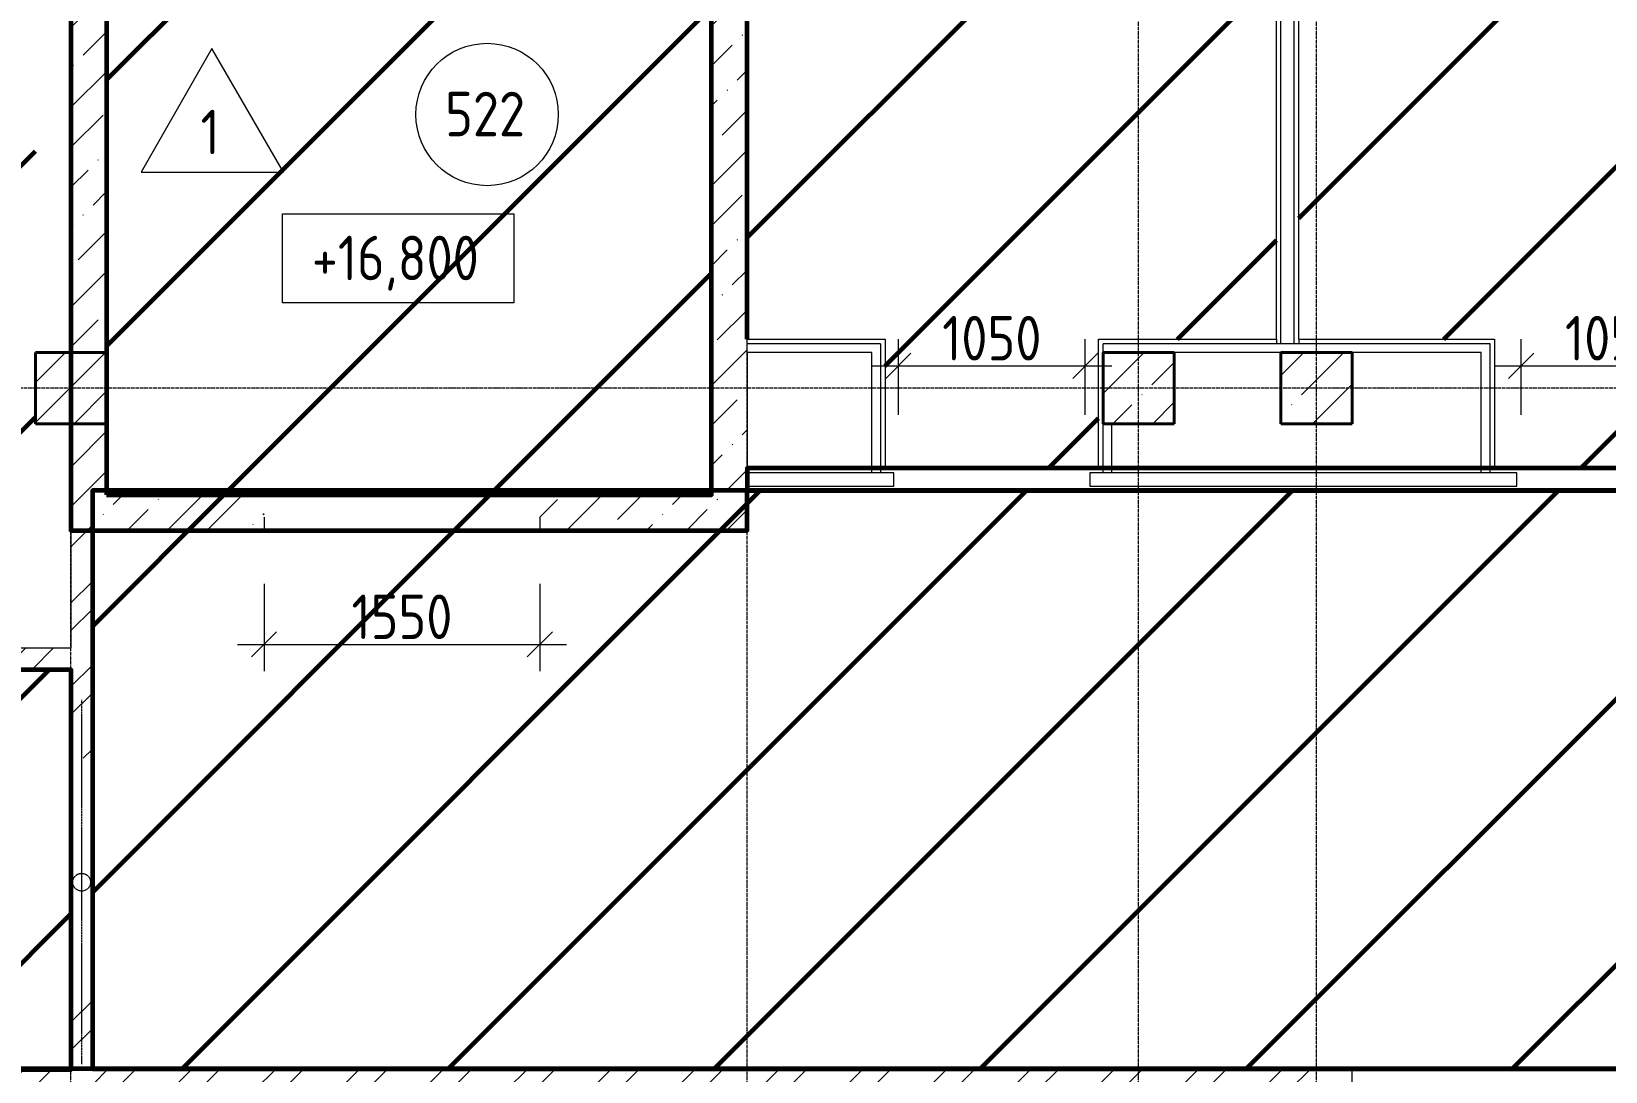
# Model space of a CAD drawing. Header units: millimetres. Extents: x -56773 to 323062, y -262288 to 76460.
# Drawn here: x 8587 to 17433, y -250749 to -244904 of the extents above; entities that cross this region are included whole.
import ezdxf

# ---------------------------------------------------------------- set-up
doc = ezdxf.new("R2010")
doc.units = ezdxf.units.MM
doc.linetypes.add('ADSK_Линия сетки', pattern=[25, 20, -2.5, 0, -2.5])
doc.linetypes.add('ADSK_Невидимые', pattern=[5, 3, -2])
for name, color, linetype, lineweight in [('1.1) Шлифовка потолка', 5, 'Continuous', 60), ('3.1 Штукатурка внешн стен', 5, 'Continuous', 60), ('Аннотация', 7, 'Continuous', 20), ('Марки помещений', 7, 'Continuous', 20), ('Несущие колонны', 7, 'Continuous', 18), ('Обобщенные модели', 7, 'ADSK_Невидимые', 18), ('Оси', 7, 'Continuous', 9), ('Отметки', 7, 'Continuous', 9), ('Размеры', 7, 'Continuous', 9), ('Стены внутренние', 7, 'Continuous', 18), ('Стены наружные', 7, 'Continuous', 18), ('Стены несущие', 7, 'Continuous', 30), ('Стены отделка', 7, 'Continuous', 30), ('Стены штриховка', 7, 'Continuous', 9)]:
    doc.layers.add(name, color=color, linetype=linetype, lineweight=lineweight)
doc.styles.add('GOST Common_2', font='', dxfattribs={"width": 0.9, "height": 250})
doc.styles.get('GOST Common_2').set_extended_font_data('GOST Common')
doc.dimstyles.new('ADSK_Основной', dxfattribs={"dimscale": 304.8, "dimtxt": 251.428749, "dimasz": 0.463911, "dimexe": 0.492126, "dimexo": 0.984252, "dimgap": 0.164042, "dimtad": 1, "dimdec": 3, "dimrnd": 0.001, "dimdsep": 46, "dimtxsty": 'GOST Common_2', "dimblk1": 'OBLIQUE', "dimblk2": 'OBLIQUE', "dimsah": 1, "dimcen": 0.09, "dimdle": 0.492126, "dimazin": 2, "dimtfac": 1, "dimtdec": 4, "dimtix": 1, "dimtmove": 0, "dimatfit": 3, "dimfxl": 1, "dimtvp": 1, "dimtolj": 1, "dimtzin": 0, "dimlwd": 20, "dimlwe": 20, "dimarcsym": 2})
doc.dimstyles.new('ADSK_Основной_2_5_мм', dxfattribs={"dimscale": 304.8, "dimtxt": 251.428749, "dimasz": 0.463911, "dimexe": 0.492126, "dimexo": 0.984252, "dimgap": 0.098425, "dimtad": 1, "dimrnd": 0.01, "dimdsep": 46, "dimtxsty": 'GOST Common_2', "dimblk1": 'OBLIQUE', "dimblk2": 'OBLIQUE', "dimsah": 1, "dimcen": 0.09, "dimdle": 0.492126, "dimazin": 2, "dimtfac": 1, "dimtdec": 4, "dimtix": 1, "dimtmove": 0, "dimatfit": 3, "dimfxl": 1, "dimtvp": 1, "dimtolj": 1, "dimtzin": 0, "dimlwd": 20, "dimlwe": 20, "dimarcsym": 2})
pattern_1 = [(45, (9.36, -250313.7), (-224.5064, 224.5064), []), (45, (233.87, -250313.7), (-224.5064, 224.5064), [396.875, -79.375, 3.353, -76.022])]
pattern_2 = [(45, (9.36, -250313.7), (84.1895, 308.696), [396.875, -79.375, 3.353, -76.022])]
pattern_3 = [(45, (9.36, -250313.7), (-235.732, 235.732), []), (45, (166.5, -250313.7), (-235.732, 235.732), [])]

# ---------------------------------------------------------------- blocks, each defined once
blk = doc.blocks.new('ADSK_КолоннаЖБ_Прямоугольная - 400x400 мм-1807143-Маркировочный 5-й')
at = {"layer": 'Несущие колонны', "lineweight": 40}
for p, q in [((-200, 200), (200, 200)), ((-200, -200), (-200, 200)), ((200, 200), (200, -200)), ((200, -200), (-200, -200))]:
    blk.add_line(p, q, dxfattribs=at)
blk = doc.blocks.new('BS_Перемычка металлическая - BS_Перемычка металлическая-3899641-Маркировочный 5-й')
at = {"layer": 'Обобщенные модели', "linetype": 'ADSK_Невидимые', "lineweight": 18}
blk.add_line((-1025, 0), (1025, 0), dxfattribs=at)
blk.add_circle((0, 0), 50, dxfattribs=at)
blk = doc.blocks.new('ADSK_Марка_Помещение_ОдноЗначение - Номер-159740-Маркировочный 5-й')
at = {"layer": 'Марки помещений'}
blk.add_circle((0, 0), 4, dxfattribs=at)
blk = doc.blocks.new('Высотные отметки - Рамка-12095-Маркировочный 5-й')
at = {"layer": 'Аннотация', "lineweight": 20}
for p, q in [((-6.5, 0), (-6.5, 5)), ((-6.5, 5), (6.5, 5)), ((6.5, 5), (6.5, 0)), ((6.5, 0), (-6.5, 0))]:
    blk.add_line(p, q, dxfattribs=at)
blk = doc.blocks.new('_Oblique')
at = {"color": 0, "linetype": 'ByBlock', "lineweight": -2}
blk.add_line((-0.5, -0.5), (0.5, 0.5), dxfattribs=at)
blk = doc.blocks.new('*D6862')
at = {"layer": 'Defpoints', "color": 0, "transparency": 16777216}
for p in [(9894.4, -247708.7), (11444.4, -247708.7), (11444.4, -248348.4)]:
    blk.add_point(p, dxfattribs=at)
at = {"layer": 'Размеры', "color": 0, "lineweight": 20, "transparency": 16777216}
for p, q in [((9894.4, -248008.7), (9894.4, -248498.4)), ((11444.4, -248008.7), (11444.4, -248498.4)), ((9744.4, -248348.4), (11594.4, -248348.4))]:
    blk.add_line(p, q, dxfattribs=at)
at = {"layer": 'Размеры', "color": 0, "lineweight": 20, "transparency": 16777216, "xscale": 141.4, "yscale": 141.4, "zscale": 141.4, "rotation": 180}
blk.add_blockref('_Oblique', (9894.4, -248348.4), dxfattribs=at)
at = {"layer": 'Размеры', "color": 0, "lineweight": 20, "transparency": 16777216, "xscale": 141.4, "yscale": 141.4, "zscale": 141.4}
blk.add_blockref('_Oblique', (11444.4, -248348.4), dxfattribs=at)
at = {"layer": 'Размеры', "color": 0, "lineweight": 9, "transparency": 16777216, "insert": (10669.4, -248193.4), "char_height": 250, "width": 700.591, "attachment_point": 5, "style": 'GOST Common_2'}
blk.add_mtext('\\A1;1550', dxfattribs=at)
blk = doc.blocks.new('*D6863')
at = {"layer": 'Defpoints', "color": 0, "transparency": 16777216}
for p in [(14509.4, -246782.8), (13459.4, -247358.7), (14509.4, -247358.7)]:
    blk.add_point(p, dxfattribs=at)
at = {"layer": 'Размеры', "color": 0, "lineweight": 20, "transparency": 16777216}
for p, q in [((13459.4, -247058.7), (13459.4, -246632.8)), ((14509.4, -247058.7), (14509.4, -246632.8)), ((13309.4, -246782.8), (14659.4, -246782.8))]:
    blk.add_line(p, q, dxfattribs=at)
at = {"layer": 'Размеры', "color": 0, "lineweight": 20, "transparency": 16777216, "xscale": 141.4, "yscale": 141.4, "zscale": 141.4, "rotation": 180}
blk.add_blockref('_Oblique', (13459.4, -246782.8), dxfattribs=at)
at = {"layer": 'Размеры', "color": 0, "lineweight": 20, "transparency": 16777216, "xscale": 141.4, "yscale": 141.4, "zscale": 141.4}
blk.add_blockref('_Oblique', (14509.4, -246782.8), dxfattribs=at)
at = {"layer": 'Размеры', "color": 0, "lineweight": 9, "transparency": 16777216, "insert": (13984.4, -246627.8), "char_height": 250, "width": 700.591, "attachment_point": 5, "style": 'GOST Common_2'}
blk.add_mtext('\\A1;1050', dxfattribs=at)
blk = doc.blocks.new('*D6864')
at = {"layer": 'Defpoints', "color": 0, "transparency": 16777216}
for p in [(18009.4, -246782.8), (16959.4, -247358.7), (18009.4, -247358.7)]:
    blk.add_point(p, dxfattribs=at)
at = {"layer": 'Размеры', "color": 0, "lineweight": 20, "transparency": 16777216}
for p, q in [((16959.4, -247058.7), (16959.4, -246632.8)), ((18009.4, -247058.7), (18009.4, -246632.8)), ((16809.4, -246782.8), (18159.4, -246782.8))]:
    blk.add_line(p, q, dxfattribs=at)
at = {"layer": 'Размеры', "color": 0, "lineweight": 20, "transparency": 16777216, "xscale": 141.4, "yscale": 141.4, "zscale": 141.4, "rotation": 180}
blk.add_blockref('_Oblique', (16959.4, -246782.8), dxfattribs=at)
at = {"layer": 'Размеры', "color": 0, "lineweight": 20, "transparency": 16777216, "xscale": 141.4, "yscale": 141.4, "zscale": 141.4}
blk.add_blockref('_Oblique', (18009.4, -246782.8), dxfattribs=at)
at = {"layer": 'Размеры', "color": 0, "lineweight": 9, "transparency": 16777216, "insert": (17484.4, -246627.8), "char_height": 250, "width": 700.591, "attachment_point": 5, "style": 'GOST Common_2'}
blk.add_mtext('\\A1;1050', dxfattribs=at)
blk = doc.blocks.new('*D6857')
at = {"layer": 'Defpoints', "color": 0, "transparency": 16777216}
for p in [(8779.4, -248988.7), (8319.3, -250338.7), (8779.4, -250338.7)]:
    blk.add_point(p, dxfattribs=at)
at = {"layer": 'Размеры', "color": 0, "lineweight": 20, "transparency": 16777216}
for p, q in [((8319.3, -248838.7), (8319.3, -250488.7)), ((8479.4, -248988.7), (8169.3, -248988.7)), ((8479.4, -250338.7), (8169.3, -250338.7))]:
    blk.add_line(p, q, dxfattribs=at)
at = {"layer": 'Размеры', "color": 0, "lineweight": 20, "transparency": 16777216, "xscale": 141.4, "yscale": 141.4, "zscale": 141.4}
for p, rotation in [((8319.3, -248988.7), 90), ((8319.3, -250338.7), 270)]:
    blk.add_blockref('_Oblique', p, dxfattribs=dict(at, rotation=rotation))
at = {"layer": 'Размеры', "color": 0, "lineweight": 9, "transparency": 16777216, "insert": (8144.3, -249663.7), "char_height": 250, "width": 700.591, "attachment_point": 5, "rotation": 90, "style": 'GOST Common_2'}
blk.add_mtext('\\A1;1350', dxfattribs=at)
blk = doc.blocks.new('ADSK_Марка_Помещение_ТипПола_ГОСТ21-501-2011 - Отделка пола-1456712-Маркировочный 5-й')
at = {"layer": 'Марки помещений'}
for p, q in [((0, 6.934), (-3.965, 0)), ((4.041, 0), (0, 6.934)), ((-3.965, 0), (4.041, 0))]:
    blk.add_line(p, q, dxfattribs=at)

msp = doc.modelspace()

# ---------------------------------------------------------------- hatches: boundary and pattern name
at = {"layer": '1.1) Шлифовка потолка', "transparency": 33554687}
h = msp.add_hatch(dxfattribs=at)
h.set_pattern_fill('ANSI31', color=5, scale=333)
h.paths.add_polyline_path([(9009.3615, -247508.7359), (12409.3615, -247508.7359), (12409.3615, -239308.7359), (9009.3615, -239308.7359)])
h = msp.add_hatch(dxfattribs=at)
h.set_pattern_fill('ANSI31', color=5, scale=333)
h.paths.add_polyline_path([(8809.3615, -241108.7359), (8336.8615, -241108.7359), (8336.8615, -240958.7359), (3009.3615, -240958.7359), (3009.3615, -241108.7359), (2609.3615, -241108.7359), (434.3615, -240958.7359), (-2990.6385, -240958.7359), (-2990.6385, -241108.7359), (-3106.341, -246708.7359), (-2990.6385, -246708.7359), (6459.3615, -248368.7359), (8609.3615, -248368.7359), (8609.3615, -244208.7359), (8809.3615, -244208.7359)])
h.paths.add_polyline_path([(3009.3615, -246708.7359), (3009.3615, -247108.7359), (2609.3615, -247108.7359), (2609.3615, -246708.7359)], flags=16)
h.paths.add_polyline_path([(-1940.6385, -247358.7359), (-2940.6385, -247358.7359), (-2940.6385, -247058.7359), (-1940.6385, -247058.7359)], flags=16)
h = msp.add_hatch(dxfattribs=at)
h.set_pattern_fill('ANSI31', color=5, scale=333)
h.paths.add_polyline_path([(15584.3615, -240958.7359), (15009.3615, -240958.7359), (15009.3615, -241108.7359), (14609.3615, -241108.7359), (14609.3615, -240958.7359), (12609.3615, -240958.7359), (12609.3615, -246633.7359), (13384.3615, -246633.7359), (13384.3615, -247358.7359), (14584.3615, -247358.7359), (14584.3615, -246633.7359), (15584.3615, -246633.7359)])
h = msp.add_hatch(dxfattribs=at)
h.set_pattern_fill('ANSI31', color=5, scale=333)
h.paths.add_polyline_path([(18659.3615, -240958.7359), (18259.3615, -240958.7359), (18259.3615, -241029.7359), (16559.3615, -241029.7359), (16559.3615, -240958.7359), (16009.3615, -240958.7359), (16009.3615, -241108.7359), (15709.3615, -241108.7359), (15709.3615, -246633.7359), (16809.3615, -246633.7359), (16809.3615, -247358.7359), (18159.3615, -247358.7359), (18159.3615, -246633.7359), (18659.3615, -246633.7359)])
h = msp.add_hatch(dxfattribs=at)
h.set_pattern_fill('ANSI31', color=5, scale=333)
h.paths.add_polyline_path([(8929.3615, -250733.7359), (61559.3615, -250733.7359), (61559.3615, -247483.7359), (8929.3615, -247483.7359)])
h = msp.add_hatch(dxfattribs=at)
h.set_pattern_fill('ANSI31', color=5, scale=333)
h.paths.add_polyline_path([(-3140.6385, -248488.7359), (8809.3615, -248488.7359), (8809.3615, -250738.7359), (-3140.6385, -250738.7359)])
at = {"layer": 'Несущие колонны', "lineweight": 9}
h = msp.add_hatch(dxfattribs=at)
h.set_pattern_fill('FP_1', color=256, style=0, pattern_type=2)
h.set_pattern_definition(pattern_1)
h.paths.add_polyline_path([(9009.3615, -247108.7359), (9009.3615, -246708.7359), (8609.3615, -246708.7359), (8609.3615, -247108.7359), (8809.3615, -247108.7359)])
h = msp.add_hatch(dxfattribs=at)
h.set_pattern_fill('FP_1', color=256, style=0, pattern_type=2)
h.set_pattern_definition(pattern_1)
h.paths.add_polyline_path([(14659.3615, -247108.7359), (15009.3615, -247108.7359), (15009.3615, -246708.7359), (14609.3615, -246708.7359), (14609.3615, -247108.7359)])
h = msp.add_hatch(dxfattribs=at)
h.set_pattern_fill('FP_1', color=256, style=0, pattern_type=2)
h.set_pattern_definition(pattern_1)
h.paths.add_polyline_path([(15609.3615, -247108.7359), (16009.3615, -247108.7359), (16009.3615, -246708.7359), (15609.3615, -246708.7359)])
at = {"layer": 'Стены внутренние', "lineweight": 9}
h = msp.add_hatch(dxfattribs=at)
h.set_pattern_fill('FP_9', color=256, style=0, pattern_type=2)
h.set_pattern_definition(pattern_3)
h.paths.add_polyline_path([(8809.3615, -251108.7359), (8929.3615, -251108.7359), (8929.3615, -250338.7359), (8809.3615, -250338.7359), (8809.3615, -250858.7359)])
h.paths.add_polyline_path([(8929.3615, -248988.7359), (8929.3615, -247708.7359), (8809.3615, -247708.7359), (8809.3615, -248988.7359)])
h = msp.add_hatch(dxfattribs=at)
h.set_pattern_fill('FP_9', color=256, style=0, pattern_type=2)
h.set_pattern_definition(pattern_3)
h.paths.add_polyline_path([(6459.3615, -248488.7359), (6459.3615, -248368.7359), (-3140.6385, -248368.7359), (-3140.6385, -248488.7359), (5148.0505, -248488.7359)])
h.paths.add_polyline_path([(7809.3615, -248488.7359), (8809.3615, -248488.7359), (8809.3615, -248368.7359), (7809.3615, -248368.7359)])
h = msp.add_hatch(dxfattribs=at)
h.set_pattern_fill('FP_9', color=256, style=0, pattern_type=2)
h.set_pattern_definition(pattern_3)
h.paths.add_polyline_path([(-3140.6385, -250858.7359), (3409.3615, -250858.7359), (3409.3615, -250738.7359), (-3140.6385, -250738.7359)])
h.paths.add_polyline_path([(8809.3615, -250858.7359), (8809.3615, -250738.7359), (4759.3615, -250738.7359), (4759.3615, -250858.7359), (8035.8776, -250858.7359)])
h = msp.add_hatch(dxfattribs=at)
h.set_pattern_fill('FP_9', color=256, style=0, pattern_type=2)
h.set_pattern_definition(pattern_3)
h.paths.add_polyline_path([(16009.3615, -250853.7359), (16009.3615, -250733.7359), (8929.3615, -250733.7359), (8929.3615, -250853.7359), (15889.3615, -250853.7359)])
at = {"layer": 'Стены наружные', "lineweight": 9}
h = msp.add_hatch(dxfattribs=at)
h.set_pattern_fill('FP_2', color=256, style=0, pattern_type=2)
h.set_pattern_definition(pattern_2)
h.paths.add_polyline_path([(9009.3615, -247708.7359), (9009.3615, -247108.7359), (8809.3615, -247108.7359), (8809.3615, -247708.7359), (8929.3615, -247708.7359)])
h.paths.add_polyline_path([(8809.3615, -246708.7359), (9009.3615, -246708.7359), (9009.3615, -241108.7359), (8809.3615, -241108.7359), (8809.3615, -245947.2003)])
h.paths.add_polyline_path([(9009.3615, -240708.7359), (9009.3615, -239308.7359), (8809.3615, -239308.7359), (8809.3615, -240708.7359)])
h = msp.add_hatch(dxfattribs=at)
h.set_pattern_fill('FP_2', color=256, style=0, pattern_type=2)
h.set_pattern_definition(pattern_2)
h.paths.add_polyline_path([(12409.3615, -247508.7359), (12609.3615, -247508.7359), (12609.3615, -239308.7359), (12409.3615, -239308.7359), (12409.3615, -247220.452)])
h = msp.add_hatch(dxfattribs=at)
h.set_pattern_fill('FP_2', color=256, style=0, pattern_type=2)
h.set_pattern_definition(pattern_2)
h.paths.add_polyline_path([(9894.3615, -247708.7359), (9894.3615, -247508.7359), (9009.3615, -247508.7359), (9009.3615, -247708.7359), (9479.7911, -247708.7359)])
h.paths.add_polyline_path([(12609.3615, -247708.7359), (12609.3615, -247508.7359), (11444.3615, -247508.7359), (11444.3615, -247708.7359)])

# ---------------------------------------------------------------- linework, layer by layer
at = {"layer": '1.1) Шлифовка потолка'}
for points in [[(9009.3615, -247508.7359), (12409.3615, -247508.7359), (12409.3615, -239308.7359), (9009.3615, -239308.7359)], [(34409.3615, -247358.7359), (12609.3615, -247358.7359), (12609.3615, -247483.7359), (34409.3615, -247483.7359)], [(8929.3615, -250733.7359), (61559.3615, -250733.7359), (61559.3615, -247483.7359), (8929.3615, -247483.7359)], [(-3140.6385, -248488.7359), (8809.3615, -248488.7359), (8809.3615, -250738.7359), (-3140.6385, -250738.7359)], [(61559.3615, -250733.7359), (-3140.6385, -250733.7359), (-3140.6385, -250858.7359), (61559.3615, -250858.7359)]]:
    msp.add_lwpolyline(points, close=True, dxfattribs=at)
at = {"layer": '3.1 Штукатурка внешн стен'}
for points in [[(-3140.6385, -257258.7359), (-3140.6385, -240958.7359), (8809.3615, -240958.7359), (8809.3615, -247708.7359), (12609.3615, -247708.7359), (12609.3615, -247483.7359)], [(12609.3615, -246633.7359), (12609.3615, -240908.7359), (41734.3615, -240958.7359)]]:
    msp.add_lwpolyline(points, dxfattribs=at)
at = {"layer": 'Несущие колонны', "lineweight": 9}
for p, q in [((8809.3615, -246708.7359), (8609.3615, -246708.7359)), ((8609.3615, -247108.7359), (8609.3615, -246708.7359)), ((9009.3615, -246708.7359), (8809.3615, -246708.7359)), ((9009.3615, -246708.7359), (9009.3615, -247108.7359)), ((14659.3615, -246708.7359), (14609.3615, -246708.7359)), ((14609.3615, -247108.7359), (14609.3615, -246708.7359)), ((15009.3615, -246708.7359), (14659.3615, -246708.7359)), ((15009.3615, -246708.7359), (15009.3615, -247108.7359)), ((16009.3615, -246708.7359), (15609.3615, -246708.7359)), ((15609.3615, -247108.7359), (15609.3615, -246708.7359)), ((16009.3615, -246708.7359), (16009.3615, -247108.7359)), ((8809.3615, -247108.7359), (8609.3615, -247108.7359)), ((9009.3615, -247108.7359), (8809.3615, -247108.7359)), ((14659.3615, -247108.7359), (14609.3615, -247108.7359)), ((15009.3615, -247108.7359), (14659.3615, -247108.7359)), ((16009.3615, -247108.7359), (15609.3615, -247108.7359))]:
    msp.add_line(p, q, dxfattribs=at)
at = {"layer": 'Оси', "color": 253, "linetype": 'ADSK_Линия сетки', "lineweight": 5, "true_color": 0xaaaaaa}
for p, q in [((8809.3615, -261287.5872), (8809.3615, -240286.2598)), ((12609.3615, -261287.5872), (12609.3615, -240286.2598)), ((14809.3615, -261287.5872), (14809.3615, -240286.2598)), ((15809.3615, -261287.5872), (15809.3615, -240286.2598)), ((62528.5982, -246908.7359), (-25230.7352, -246908.7359))]:
    msp.add_line(p, q, dxfattribs=at)
at = {"layer": 'Стены несущие', "lineweight": 9}
for p, q in [((12409.3615, -247508.7359), (12409.3615, -239308.7359)), ((12609.3615, -240958.7359), (12609.3615, -246633.7359)), ((15584.3615, -246633.7359), (15584.3615, -240958.7359)), ((8809.3615, -241108.7359), (8809.3615, -246708.7359)), ((9009.3615, -246708.7359), (9009.3615, -241108.7359)), ((15709.3615, -246633.7359), (15709.3615, -241108.7359)), ((12609.3615, -246708.7359), (12609.3615, -247358.7359)), ((13309.3615, -246708.7359), (12609.3615, -246708.7359)), ((13309.3615, -247358.7359), (13309.3615, -246708.7359)), ((16734.3615, -246708.7359), (14659.3615, -246708.7359)), ((16734.3615, -247358.7359), (16734.3615, -246708.7359)), ((8809.3615, -247108.7359), (8809.3615, -248368.7359)), ((14659.3615, -247358.7359), (14659.3615, -247108.7359)), ((9009.3615, -247508.7359), (9009.3615, -247158.7359)), ((13309.3615, -247358.7359), (12609.3615, -247358.7359)), ((13459.3615, -247358.7359), (13384.3615, -247358.7359)), ((14584.3615, -247358.7359), (14509.3615, -247358.7359)), ((16734.3615, -247358.7359), (14659.3615, -247358.7359)), ((16959.3615, -247358.7359), (16809.3615, -247358.7359)), ((12609.3615, -247483.7359), (12609.3615, -247708.7359)), ((12609.3615, -247483.7359), (13459.3615, -247483.7359)), ((14509.3615, -247483.7359), (16959.3615, -247483.7359)), ((9359.3615, -247508.7359), (9009.3615, -247508.7359)), ((9684.3615, -247508.7359), (9434.3615, -247508.7359)), ((9894.3615, -247508.7359), (9759.3615, -247508.7359)), ((11444.3615, -247508.7359), (12409.3615, -247508.7359)), ((9894.3615, -247633.7359), (9894.3615, -247708.7359)), ((11444.3615, -247633.7359), (11444.3615, -247708.7359)), ((8929.3615, -247708.7359), (9894.3615, -247708.7359)), ((8929.3615, -248988.7359), (8929.3615, -247708.7359)), ((11444.3615, -247708.7359), (12609.3615, -247708.7359)), ((7809.3615, -248368.7359), (8809.3615, -248368.7359)), ((7809.3615, -248488.7359), (8809.3615, -248488.7359)), ((8809.3615, -248488.7359), (8809.3615, -248988.7359)), ((8809.3615, -250738.7359), (8809.3615, -250338.7359)), ((8929.3615, -250733.7359), (8929.3615, -250338.7359)), ((8809.3615, -250738.7359), (4759.3615, -250738.7359)), ((8929.3615, -250733.7359), (19884.3615, -250733.7359))]:
    msp.add_line(p, q, dxfattribs=at)
at = {"layer": 'Стены отделка', "lineweight": 9}
for p, q in [((12609.3615, -246633.7359), (13384.3615, -246633.7359)), ((13384.3615, -246633.7359), (13384.3615, -247358.7359)), ((14584.3615, -247358.7359), (14584.3615, -246633.7359)), ((14584.3615, -246633.7359), (15584.3615, -246633.7359)), ((15709.3615, -246633.7359), (16809.3615, -246633.7359)), ((16809.3615, -246633.7359), (16809.3615, -247358.7359)), ((9009.3615, -247108.7359), (9009.3615, -247083.7359))]:
    msp.add_line(p, q, dxfattribs=at)
at = {"layer": 'Стены штриховка', "lineweight": 9}
for p, q in [((15609.3615, -246658.7359), (15609.3615, -240708.7359)), ((15684.3615, -246658.7359), (15684.3615, -241108.7359)), ((8809.3615, -246708.7359), (9009.3615, -246708.7359)), ((12609.3615, -246708.7359), (12609.3615, -246633.7359)), ((13359.3615, -246658.7359), (12609.3615, -246658.7359)), ((13359.3615, -246658.7359), (13359.3615, -247383.7359)), ((14609.3615, -247383.7359), (14609.3615, -246658.7359)), ((16784.3615, -246658.7359), (14609.3615, -246658.7359)), ((14609.3615, -246708.7359), (14659.3615, -246708.7359)), ((15584.3615, -246633.7359), (15584.3615, -246658.7359)), ((15709.3615, -246633.7359), (15709.3615, -246658.7359)), ((16784.3615, -247383.7359), (16784.3615, -246658.7359)), ((9009.3615, -247108.7359), (8809.3615, -247108.7359)), ((9009.3615, -247158.7359), (9009.3615, -247108.7359)), ((14659.3615, -247108.7359), (14609.3615, -247108.7359)), ((12609.3615, -247358.7359), (12609.3615, -247483.7359)), ((13434.3615, -247383.7359), (12609.3615, -247383.7359)), ((13309.3615, -247383.7359), (13309.3615, -247358.7359)), ((13384.3615, -247358.7359), (13359.3615, -247358.7359)), ((13434.3615, -247458.7359), (13434.3615, -247383.7359)), ((16934.3615, -247383.7359), (14534.3615, -247383.7359)), ((14534.3615, -247383.7359), (14534.3615, -247458.7359)), ((14584.3615, -247358.7359), (14609.3615, -247358.7359)), ((14659.3615, -247383.7359), (14659.3615, -247358.7359)), ((16734.3615, -247383.7359), (16734.3615, -247358.7359)), ((16784.3615, -247358.7359), (16809.3615, -247358.7359)), ((16934.3615, -247458.7359), (16934.3615, -247383.7359)), ((12609.3615, -247458.7359), (13434.3615, -247458.7359)), ((14534.3615, -247458.7359), (16934.3615, -247458.7359)), ((9359.3615, -247508.7359), (9434.3615, -247508.7359)), ((9684.3615, -247508.7359), (9759.3615, -247508.7359)), ((8809.3615, -247708.7359), (8929.3615, -247708.7359)), ((16009.3615, -250858.7359), (16009.3615, -250733.7359))]:
    msp.add_line(p, q, dxfattribs=at)

# ---------------------------------------------------------------- block references
at = {"layer": 'Марки помещений', "xscale": 99.99999999999993, "yscale": 99.99999999999993, "zscale": 99.99999999999993}
for name, p in [('ADSK_Марка_Помещение_ТипПола_ГОСТ21-501-2011 - Отделка пола-1456712-Маркировочный 5-й', (9600.0987, -245694.2312)), ('ADSK_Марка_Помещение_ОдноЗначение - Номер-159740-Маркировочный 5-й', (11147.9832, -245370.8567))]:
    msp.add_blockref(name, p, dxfattribs=at)
at = {"layer": 'Несущие колонны', "lineweight": 40, "rotation": 89.9999999999999}
for p in [(8809.3615, -246908.7359), (14809.3615, -246908.7359), (15809.3615, -246908.7359)]:
    msp.add_blockref('ADSK_КолоннаЖБ_Прямоугольная - 400x400 мм-1807143-Маркировочный 5-й', p, dxfattribs=at)
at = {"layer": 'Обобщенные модели', "linetype": 'ADSK_Невидимые', "lineweight": 18, "rotation": 269.9999999999995}
msp.add_blockref('BS_Перемычка металлическая - BS_Перемычка металлическая-3899641-Маркировочный 5-й', (8869.3615, -249684.7872), dxfattribs=at)
at = {"layer": 'Отметки', "lineweight": 20, "xscale": 99.99999999999993, "yscale": 99.99999999999993, "zscale": 99.99999999999993}
msp.add_blockref('Высотные отметки - Рамка-12095-Маркировочный 5-й', (10648.5572, -246428.8448), dxfattribs=at)

# ---------------------------------------------------------------- texts
at = {"layer": 'Марки помещений', "lineweight": 9, "char_height": 250, "attachment_point": 1, "style": 'GOST Common_2'}
for s, insert, width in [('522', (10911.7259, -245243.1316), 584.430187), ('\\fGOST Common|b0|i0|c204|p34|;\\W.9;1', (9538.1663, -245344.2219), 137.088562)]:
    msp.add_mtext(s, dxfattribs=dict(at, insert=insert, width=width))
at = {"layer": 'Отметки', "lineweight": 20, "insert": (10163.311, -246052.1377), "char_height": 250, "width": 1164.590943, "attachment_point": 1, "line_spacing_factor": 1.022761, "style": 'GOST Common_2'}
msp.add_mtext('+16,800', dxfattribs=at)

# ---------------------------------------------------------------- dimensions: what is measured, and where the dimension line sits
at = {"layer": 'Размеры', "lineweight": 9}
for base, p1, p2, override, picture, middle in [((14509.3615, -246782.752), (13459.3615, -247358.7359), (14509.3615, -247358.7359), {"dimpost": '<>', "dimfxl": 1050}, '*D6863', (13984.3615, -246627.752)), ((18009.3615, -246782.752), (16959.3615, -247358.7359), (18009.3615, -247358.7359), {"dimpost": '<>', "dimfxl": 1050}, '*D6864', (17484.3615, -246627.752)), ((11444.3615, -248348.418), (9894.3615, -247708.7359), (11444.3615, -247708.7359), {"dimpost": '<>', "dimfxl": 1550}, '*D6862', (10669.3615, -248193.418))]:
    dim = msp.add_linear_dim(base=base, p1=p1, p2=p2, dimstyle='ADSK_Основной_2_5_мм', override=override, dxfattribs=at)
    dim.commit()
    dim.dimension.update_dxf_attribs({"geometry": picture, "text_midpoint": middle})
dim = msp.add_linear_dim(base=(8319.2949, -250338.7359), p1=(8779.3615, -248988.7359), p2=(8779.3615, -250338.7359), angle=90, dimstyle='ADSK_Основной', override={"dimpost": '<>', "dimfxl": 1350}, dxfattribs=at)
dim.commit()
dim.dimension.update_dxf_attribs({"geometry": '*D6857', "text_midpoint": (8144.2949, -249663.7359)})

doc.saveas('drawing.dxf')
